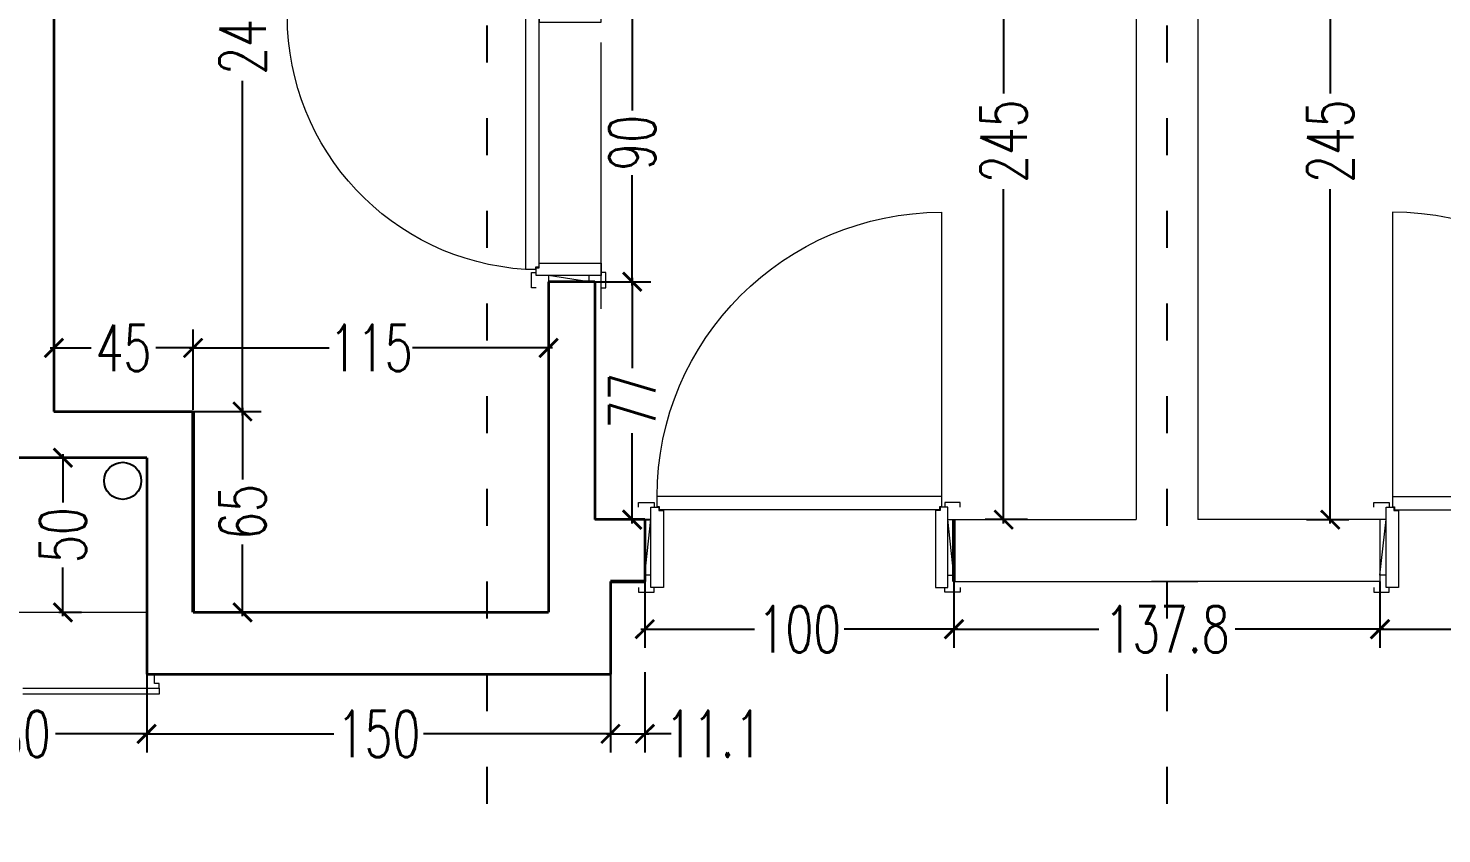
# Model space of a CAD drawing. Header units: centimetres. Extents: x -3207095 to 15275363, y -32656 to 4798027.
# Drawn here: x 693680.1 to 694137.2, y 4471626.1 to 4471886.9 of the extents above; entities that cross this region are included whole.
import ezdxf

# ---------------------------------------------------------------- set-up
doc = ezdxf.new("R2010")
doc.units = ezdxf.units.CM
doc.linetypes.add('ACAD_ISO03W100', pattern=[30, 12, -18])
doc.linetypes.add('DUZ', pattern=[500, 500])
doc.layers.get('0').update_dxf_attribs({"color": 1, "linetype": 'DUZ'})
doc.layers.add('DIM', color=1, linetype='DUZ')
doc.layers.add('TESİSAT', color=57, linetype='Continuous')
for name, color, linetype, lineweight in [('DUV', 220, 'Continuous', 50), ('DUVAR', 7, 'Continuous', 35), ('iç duvar', 7, 'Continuous', 50), ('KAPEN', 151, 'Continuous', 9)]:
    doc.layers.add(name, color=color, linetype=linetype, lineweight=lineweight)
doc.styles.add('DIM', font='ROMANSTW.SHX', dxfattribs={"width": 0.7})
doc.dimstyles.new('1_100', dxfattribs={"dimtxt": 15, "dimasz": 6, "dimexe": 6, "dimexo": 0, "dimgap": 2, "dimtad": 0, "dimdec": 1, "dimzin": 11, "dimdsep": 46, "dimtxsty": 'DIM', "dimblk": 'ARCHTICK', "dimcen": 3, "dimdle": 1.25, "dimclrt": 2, "dimadec": 0, "dimazin": 0, "dimtfac": 1.25, "dimtdec": 1, "dimtix": 1, "dimtofl": 0, "dimtmove": 1, "dimatfit": 3, "dimldrblk": 'ARCHTICK', "dimfxl": 20, "dimfxlon": 1, "dimtolj": 1, "dimtzin": 0, "dimarcsym": 0})

# ---------------------------------------------------------------- blocks, each defined once
blk = doc.blocks.new('new block')
at = {"layer": 'KAPEN'}
for p, q in [((105202.0528, 48261.8596), (105202.0198, 48261.8596)), ((105202.0528, 48261.8526), (105202.0528, 48261.8596)), ((105202.0628, 48261.8526), (105202.0528, 48261.8526)), ((105202.0628, 48261.0466), (105202.0628, 48261.8526)), ((105202.0528, 48261.0466), (105202.0628, 48261.0466)), ((105202.0528, 48261.0396), (105202.0528, 48261.0466)), ((105201.2498, 48261.0396), (105202.0528, 48261.0396))]:
    blk.add_line(p, q, dxfattribs=at)
for points in [[(105202.0548, 48261.9196), (105202.0398, 48261.9196), (105202.0398, 48261.8696), (105202.0548, 48261.8696)], [(105202.2648, 48261.9196), (105202.2798, 48261.9196), (105202.2798, 48261.8696), (105202.2648, 48261.8696)], [(105202.2248, 48261.8796), (105202.2248, 48261.8996), (105202.0948, 48261.8796), (105202.0948, 48261.8996)], [(105202.0198, 48261.0396), (105202.0198, 48261.8596)], [(105202.0548, 48260.9796), (105202.0398, 48260.9796), (105202.0398, 48261.0296), (105202.0548, 48261.0296)], [(105202.2248, 48261.0196), (105202.2248, 48260.9996), (105202.0948, 48261.0196), (105202.0948, 48260.9996)], [(105202.2648, 48260.9796), (105202.2798, 48260.9796), (105202.2798, 48261.0296), (105202.2648, 48261.0296)]]:
    blk.add_lwpolyline(points, dxfattribs=at)
for points in [[(105202.0548, 48261.8796), (105202.0548, 48261.8546), (105202.0648, 48261.8546), (105202.0648, 48261.8396), (105202.2648, 48261.8396), (105202.2648, 48261.8796)], [(105202.0548, 48261.0196), (105202.0548, 48261.0446), (105202.0648, 48261.0446), (105202.0648, 48261.0596), (105202.2648, 48261.0596), (105202.2648, 48261.0196)]]:
    blk.add_lwpolyline(points, close=True, dxfattribs=at)
blk.add_arc((105202.0715, 48261.0396), 0.8216, 93.6023, 180, dxfattribs=at)
blk = doc.blocks.new('K210')
for p, q in [((0.04, 0.985), (0.04, 0.032)), ((0.96, 0.032), (0.96, 0.065)), ((0.04, 0.032), (0.047, 0.032)), ((0.047, 0.032), (0.047, 0.022)), ((0.047, 0.022), (0.953, 0.022)), ((0.953, 0.032), (0.96, 0.032)), ((0.953, 0.022), (0.953, 0.032))]:
    blk.add_line(p, q)
for points in [[(0.04, 0.065), (0.96, 0.065)], [(-0.02, 0.03), (-0.02, 0.045), (0.03, 0.045), (0.03, 0.03)], [(1.02, 0.03), (1.02, 0.045), (0.97, 0.045), (0.97, 0.03)], [(0.02, -0.19), (0, -0.19), (0.02, -0.01), (0, -0.01)], [(0.98, -0.19), (1, -0.19), (0.98, -0.01), (1, -0.01)], [(-0.02, -0.23), (-0.02, -0.245), (0.03, -0.245), (0.03, -0.23)], [(1.02, -0.23), (1.02, -0.245), (0.97, -0.245), (0.97, -0.23)]]:
    blk.add_lwpolyline(points)
for points in [[(0.02, 0.03), (0.045, 0.03), (0.045, 0.02), (0.06, 0.02), (0.06, -0.23), (0.02, -0.23)], [(0.98, 0.03), (0.955, 0.03), (0.955, 0.02), (0.94, 0.02), (0.94, -0.23), (0.98, -0.23)]]:
    blk.add_lwpolyline(points, close=True)
blk.add_arc((0.04, 0.065), 0.92, 0, 90)
blk = doc.blocks.new('_ArchTick')
at = {"color": 0, "linetype": 'ByBlock', "const_width": 0.15}
blk.add_lwpolyline([(-0.5, -0.5), (0.5, 0.5)], dxfattribs=at)
blk = doc.blocks.new('*D1400')
at = {"layer": 'Defpoints', "color": 0, "linetype": 'Continuous', "lineweight": 5, "transparency": 16777216}
for p in [(693638.37, 4471677.8), (693718.37, 4471677.8), (693718.37, 4471658.45)]:
    blk.add_point(p, dxfattribs=at)
at = {"layer": 'DIM', "color": 0, "linetype": 'Continuous', "lineweight": -2, "transparency": 16777216}
for p, q in [((693638.37, 4471677.8), (693638.37, 4471652.45)), ((693718.37, 4471677.8), (693718.37, 4471652.45)), ((693637.12, 4471658.45), (693667.87, 4471658.45)), ((693719.62, 4471658.45), (693688.87, 4471658.45))]:
    blk.add_line(p, q, dxfattribs=at)
at = {"layer": 'DIM', "color": 0, "linetype": 'Continuous', "lineweight": -2, "transparency": 16777216, "xscale": 6, "yscale": 6, "zscale": 6, "rotation": 180}
blk.add_blockref('_ArchTick', (693638.37, 4471658.45), dxfattribs=at)
at = {"layer": 'DIM', "color": 0, "linetype": 'Continuous', "lineweight": -2, "transparency": 16777216, "xscale": 6, "yscale": 6, "zscale": 6}
blk.add_blockref('_ArchTick', (693718.37, 4471658.45), dxfattribs=at)
at = {"layer": 'DIM', "color": 2, "linetype": 'Continuous', "lineweight": 5, "transparency": 16777216, "insert": (693678.37, 4471658.45), "char_height": 15, "attachment_point": 5, "style": 'DIM'}
blk.add_mtext('\\A1;80', dxfattribs=at)
blk = doc.blocks.new('*D1401')
at = {"layer": 'Defpoints', "color": 0, "linetype": 'Continuous', "lineweight": 5, "transparency": 16777216}
for p in [(693718.37, 4471677.8), (693868.37, 4471677.8), (693868.37, 4471658.45)]:
    blk.add_point(p, dxfattribs=at)
at = {"layer": 'DIM', "color": 0, "linetype": 'Continuous', "lineweight": -2, "transparency": 16777216}
for p, q in [((693718.37, 4471677.8), (693718.37, 4471652.45)), ((693868.37, 4471677.8), (693868.37, 4471652.45)), ((693717.12, 4471658.45), (693778.87, 4471658.45)), ((693869.62, 4471658.45), (693807.87, 4471658.45))]:
    blk.add_line(p, q, dxfattribs=at)
at = {"layer": 'DIM', "color": 0, "linetype": 'Continuous', "lineweight": -2, "transparency": 16777216, "xscale": 6, "yscale": 6, "zscale": 6, "rotation": 180}
blk.add_blockref('_ArchTick', (693718.37, 4471658.45), dxfattribs=at)
at = {"layer": 'DIM', "color": 0, "linetype": 'Continuous', "lineweight": -2, "transparency": 16777216, "xscale": 6, "yscale": 6, "zscale": 6}
blk.add_blockref('_ArchTick', (693868.37, 4471658.45), dxfattribs=at)
at = {"layer": 'DIM', "color": 2, "linetype": 'Continuous', "lineweight": 5, "transparency": 16777216, "insert": (693793.37, 4471658.45), "char_height": 15, "attachment_point": 5, "style": 'DIM'}
blk.add_mtext('\\A1;150', dxfattribs=at)
blk = doc.blocks.new('*D1405')
at = {"layer": 'Defpoints', "color": 0, "linetype": 'Continuous', "lineweight": 5, "transparency": 16777216}
for p in [(693689.98, 4471747.8), (693691.28, 4471747.8), (693689.98, 4471697.8)]:
    blk.add_point(p, dxfattribs=at)
at = {"layer": 'DIM', "color": 0, "linetype": 'Continuous', "lineweight": -2, "transparency": 16777216}
for p, q in [((693691.28, 4471749.05), (693691.28, 4471733.3)), ((693689.98, 4471747.8), (693697.28, 4471747.8)), ((693691.28, 4471696.55), (693691.28, 4471712.3)), ((693689.98, 4471697.8), (693697.28, 4471697.8))]:
    blk.add_line(p, q, dxfattribs=at)
at = {"layer": 'DIM', "color": 0, "linetype": 'Continuous', "lineweight": -2, "transparency": 16777216, "xscale": 6, "yscale": 6, "zscale": 6}
for p, rotation in [((693691.28, 4471747.8), 90), ((693691.28, 4471697.8), 270)]:
    blk.add_blockref('_ArchTick', p, dxfattribs=dict(at, rotation=rotation))
at = {"layer": 'DIM', "color": 2, "linetype": 'Continuous', "lineweight": 5, "transparency": 16777216, "insert": (693691.28, 4471722.8), "char_height": 15, "attachment_point": 5, "rotation": 90, "style": 'DIM'}
blk.add_mtext('\\A1;50', dxfattribs=at)
blk = doc.blocks.new('*D1422')
at = {"layer": 'Defpoints', "color": 0, "linetype": 'Continuous', "lineweight": 5, "transparency": 16777216}
for p in [(693995.54, 4471972.8), (694003.23, 4471972.8), (694003.23, 4471727.8)]:
    blk.add_point(p, dxfattribs=at)
at = {"layer": 'DIM', "color": 0, "linetype": 'Continuous', "lineweight": -2, "transparency": 16777216}
for p, q in [((694003.23, 4471972.8), (693989.54, 4471972.8)), ((693995.54, 4471974.05), (693995.54, 4471865.8)), ((693995.54, 4471726.55), (693995.54, 4471834.8)), ((694003.23, 4471727.8), (693989.54, 4471727.8))]:
    blk.add_line(p, q, dxfattribs=at)
at = {"layer": 'DIM', "color": 0, "linetype": 'Continuous', "lineweight": -2, "transparency": 16777216, "xscale": 6, "yscale": 6, "zscale": 6}
for p, rotation in [((693995.54, 4471972.8), 90), ((693995.54, 4471727.8), 270)]:
    blk.add_blockref('_ArchTick', p, dxfattribs=dict(at, rotation=rotation))
at = {"layer": 'DIM', "color": 2, "linetype": 'Continuous', "lineweight": 5, "transparency": 16777216, "insert": (693995.54, 4471850.3), "char_height": 15, "attachment_point": 5, "rotation": 90, "style": 'DIM'}
blk.add_mtext('\\A1;245', dxfattribs=at)
blk = doc.blocks.new('*D1427')
at = {"layer": 'Defpoints', "color": 0, "linetype": 'Continuous', "lineweight": 5, "transparency": 16777216}
for p in [(693863.37, 4471804.8), (693875.41, 4471804.8), (693863.37, 4471727.8)]:
    blk.add_point(p, dxfattribs=at)
at = {"layer": 'DIM', "color": 0, "linetype": 'Continuous', "lineweight": -2, "transparency": 16777216}
for p, q in [((693863.37, 4471804.8), (693881.41, 4471804.8)), ((693875.41, 4471806.05), (693875.41, 4471776.8)), ((693875.41, 4471726.55), (693875.41, 4471755.8)), ((693863.37, 4471727.8), (693881.41, 4471727.8))]:
    blk.add_line(p, q, dxfattribs=at)
at = {"layer": 'DIM', "color": 0, "linetype": 'Continuous', "lineweight": -2, "transparency": 16777216, "xscale": 6, "yscale": 6, "zscale": 6}
for p, rotation in [((693875.41, 4471804.8), 90), ((693875.41, 4471727.8), 270)]:
    blk.add_blockref('_ArchTick', p, dxfattribs=dict(at, rotation=rotation))
at = {"layer": 'DIM', "color": 2, "linetype": 'Continuous', "lineweight": 5, "transparency": 16777216, "insert": (693875.41, 4471766.3), "char_height": 15, "attachment_point": 5, "rotation": 90, "style": 'DIM'}
blk.add_mtext('\\A1;77', dxfattribs=at)
blk = doc.blocks.new('*D1428')
at = {"layer": 'Defpoints', "color": 0, "linetype": 'Continuous', "lineweight": 5, "transparency": 16777216}
for p in [(693863.37, 4471894.8), (693875.41, 4471894.8), (693863.37, 4471804.8)]:
    blk.add_point(p, dxfattribs=at)
at = {"layer": 'DIM', "color": 0, "linetype": 'Continuous', "lineweight": -2, "transparency": 16777216}
for p, q in [((693875.41, 4471896.05), (693875.41, 4471860.3)), ((693863.37, 4471894.8), (693881.41, 4471894.8)), ((693875.41, 4471803.55), (693875.41, 4471839.3)), ((693863.37, 4471804.8), (693881.41, 4471804.8))]:
    blk.add_line(p, q, dxfattribs=at)
at = {"layer": 'DIM', "color": 0, "linetype": 'Continuous', "lineweight": -2, "transparency": 16777216, "xscale": 6, "yscale": 6, "zscale": 6}
for p, rotation in [((693875.41, 4471894.8), 90), ((693875.41, 4471804.8), 270)]:
    blk.add_blockref('_ArchTick', p, dxfattribs=dict(at, rotation=rotation))
at = {"layer": 'DIM', "color": 2, "linetype": 'Continuous', "lineweight": 5, "transparency": 16777216, "insert": (693875.41, 4471849.8), "char_height": 15, "attachment_point": 5, "rotation": 90, "style": 'DIM'}
blk.add_mtext('\\A1;90', dxfattribs=at)
blk = doc.blocks.new('*D1435')
at = {"layer": 'Defpoints', "color": 0, "linetype": 'Continuous', "lineweight": 5, "transparency": 16777216}
for p in [(694093.51, 4471972.8), (694101.19, 4471972.8), (694093.51, 4471727.8)]:
    blk.add_point(p, dxfattribs=at)
at = {"layer": 'DIM', "color": 0, "linetype": 'Continuous', "lineweight": -2, "transparency": 16777216}
for p, q in [((694093.51, 4471972.8), (694107.19, 4471972.8)), ((694101.19, 4471974.05), (694101.19, 4471865.8)), ((694101.19, 4471726.55), (694101.19, 4471834.8)), ((694093.51, 4471727.8), (694107.19, 4471727.8))]:
    blk.add_line(p, q, dxfattribs=at)
at = {"layer": 'DIM', "color": 0, "linetype": 'Continuous', "lineweight": -2, "transparency": 16777216, "xscale": 6, "yscale": 6, "zscale": 6}
for p, rotation in [((694101.19, 4471972.8), 90), ((694101.19, 4471727.8), 270)]:
    blk.add_blockref('_ArchTick', p, dxfattribs=dict(at, rotation=rotation))
at = {"layer": 'DIM', "color": 2, "linetype": 'Continuous', "lineweight": 5, "transparency": 16777216, "insert": (694101.19, 4471850.3), "char_height": 15, "attachment_point": 5, "rotation": 90, "style": 'DIM'}
blk.add_mtext('\\A1;245', dxfattribs=at)
blk = doc.blocks.new('*D1548')
at = {"layer": 'Defpoints', "color": 0, "linetype": 'Continuous', "lineweight": 5, "transparency": 16777216}
for p in [(693868.37, 4471686.15), (693879.48, 4471686.35), (693879.48, 4471658.45)]:
    blk.add_point(p, dxfattribs=at)
at = {"layer": 'DIM', "color": 0, "linetype": 'Continuous', "lineweight": -2, "transparency": 16777216}
for p, q in [((693868.37, 4471678.45), (693868.37, 4471652.45)), ((693879.48, 4471678.45), (693879.48, 4471652.45)), ((693867.12, 4471658.45), (693880.73, 4471658.45)), ((693888.01, 4471658.45), (693879.48, 4471658.45))]:
    blk.add_line(p, q, dxfattribs=at)
at = {"layer": 'DIM', "color": 0, "linetype": 'Continuous', "lineweight": -2, "transparency": 16777216, "xscale": 6, "yscale": 6, "zscale": 6, "rotation": 180}
blk.add_blockref('_ArchTick', (693868.37, 4471658.45), dxfattribs=at)
at = {"layer": 'DIM', "color": 0, "linetype": 'Continuous', "lineweight": -2, "transparency": 16777216, "xscale": 6, "yscale": 6, "zscale": 6}
blk.add_blockref('_ArchTick', (693879.48, 4471658.45), dxfattribs=at)
at = {"layer": 'DIM', "color": 2, "linetype": 'Continuous', "lineweight": 5, "transparency": 16777216, "insert": (693901.76, 4471658.45), "char_height": 15, "attachment_point": 5, "style": 'DIM'}
blk.add_mtext('\\A1;11.1', dxfattribs=at)
blk = doc.blocks.new('*D1549')
at = {"layer": 'Defpoints', "color": 0, "linetype": 'Continuous', "lineweight": 5, "transparency": 16777216}
for p in [(693979.48, 4471707.8), (694117.26, 4471707.8), (693979.48, 4471692.35)]:
    blk.add_point(p, dxfattribs=at)
at = {"layer": 'DIM', "color": 0, "linetype": 'Continuous', "lineweight": -2, "transparency": 16777216}
for p, q in [((693979.48, 4471707.8), (693979.48, 4471686.35)), ((694117.26, 4471707.8), (694117.26, 4471686.35)), ((693978.23, 4471692.35), (694026.37, 4471692.35)), ((694118.51, 4471692.35), (694070.37, 4471692.35))]:
    blk.add_line(p, q, dxfattribs=at)
at = {"layer": 'DIM', "color": 0, "linetype": 'Continuous', "lineweight": -2, "transparency": 16777216, "xscale": 6, "yscale": 6, "zscale": 6, "rotation": 180}
blk.add_blockref('_ArchTick', (693979.48, 4471692.35), dxfattribs=at)
at = {"layer": 'DIM', "color": 0, "linetype": 'Continuous', "lineweight": -2, "transparency": 16777216, "xscale": 6, "yscale": 6, "zscale": 6}
blk.add_blockref('_ArchTick', (694117.26, 4471692.35), dxfattribs=at)
at = {"layer": 'DIM', "color": 2, "linetype": 'Continuous', "lineweight": 5, "transparency": 16777216, "insert": (694048.37, 4471692.35), "char_height": 15, "attachment_point": 5, "style": 'DIM'}
blk.add_mtext('\\A1;137.8', dxfattribs=at)
blk = doc.blocks.new('*D1550')
at = {"layer": 'Defpoints', "color": 0, "linetype": 'Continuous', "lineweight": 5, "transparency": 16777216}
for p in [(693879.48, 4471707.8), (693979.48, 4471707.8), (693879.48, 4471692.35)]:
    blk.add_point(p, dxfattribs=at)
at = {"layer": 'DIM', "color": 0, "linetype": 'Continuous', "lineweight": -2, "transparency": 16777216}
for p, q in [((693879.48, 4471707.8), (693879.48, 4471686.35)), ((693979.48, 4471707.8), (693979.48, 4471686.35)), ((693878.23, 4471692.35), (693914.98, 4471692.35)), ((693980.73, 4471692.35), (693943.98, 4471692.35))]:
    blk.add_line(p, q, dxfattribs=at)
at = {"layer": 'DIM', "color": 0, "linetype": 'Continuous', "lineweight": -2, "transparency": 16777216, "xscale": 6, "yscale": 6, "zscale": 6, "rotation": 180}
blk.add_blockref('_ArchTick', (693879.48, 4471692.35), dxfattribs=at)
at = {"layer": 'DIM', "color": 0, "linetype": 'Continuous', "lineweight": -2, "transparency": 16777216, "xscale": 6, "yscale": 6, "zscale": 6}
blk.add_blockref('_ArchTick', (693979.48, 4471692.35), dxfattribs=at)
at = {"layer": 'DIM', "color": 2, "linetype": 'Continuous', "lineweight": 5, "transparency": 16777216, "insert": (693929.48, 4471692.35), "char_height": 15, "attachment_point": 5, "style": 'DIM'}
blk.add_mtext('\\A1;100', dxfattribs=at)
blk = doc.blocks.new('*D1552')
at = {"layer": 'Defpoints', "color": 0, "linetype": 'Continuous', "lineweight": 5, "transparency": 16777216}
for p in [(694117.26, 4471707.8), (694217.26, 4471707.8), (694217.26, 4471692.35)]:
    blk.add_point(p, dxfattribs=at)
at = {"layer": 'DIM', "color": 0, "linetype": 'Continuous', "lineweight": -2, "transparency": 16777216}
for p, q in [((694117.26, 4471707.8), (694117.26, 4471686.35)), ((694217.26, 4471707.8), (694217.26, 4471686.35)), ((694116.01, 4471692.35), (694152.76, 4471692.35)), ((694218.51, 4471692.35), (694181.76, 4471692.35))]:
    blk.add_line(p, q, dxfattribs=at)
at = {"layer": 'DIM', "color": 0, "linetype": 'Continuous', "lineweight": -2, "transparency": 16777216, "xscale": 6, "yscale": 6, "zscale": 6, "rotation": 180}
blk.add_blockref('_ArchTick', (694117.26, 4471692.35), dxfattribs=at)
at = {"layer": 'DIM', "color": 0, "linetype": 'Continuous', "lineweight": -2, "transparency": 16777216, "xscale": 6, "yscale": 6, "zscale": 6}
blk.add_blockref('_ArchTick', (694217.26, 4471692.35), dxfattribs=at)
at = {"layer": 'DIM', "color": 2, "linetype": 'Continuous', "lineweight": 5, "transparency": 16777216, "insert": (694167.26, 4471692.35), "char_height": 15, "attachment_point": 5, "style": 'DIM'}
blk.add_mtext('\\A1;100', dxfattribs=at)
blk = doc.blocks.new('*D1595')
at = {"layer": 'Defpoints', "color": 0, "linetype": 'Continuous', "lineweight": 5, "transparency": 16777216}
for p in [(693733.37, 4471783.39), (693688.37, 4471762.8), (693733.37, 4471762.8)]:
    blk.add_point(p, dxfattribs=at)
at = {"layer": 'DIM', "color": 0, "linetype": 'Continuous', "lineweight": -2, "transparency": 16777216}
for p, q in [((693688.37, 4471763.39), (693688.37, 4471789.39)), ((693733.37, 4471763.39), (693733.37, 4471789.39)), ((693687.12, 4471783.39), (693700.37, 4471783.39)), ((693734.62, 4471783.39), (693721.37, 4471783.39))]:
    blk.add_line(p, q, dxfattribs=at)
at = {"layer": 'DIM', "color": 0, "linetype": 'Continuous', "lineweight": -2, "transparency": 16777216, "xscale": 6, "yscale": 6, "zscale": 6, "rotation": 180}
blk.add_blockref('_ArchTick', (693688.37, 4471783.39), dxfattribs=at)
at = {"layer": 'DIM', "color": 0, "linetype": 'Continuous', "lineweight": -2, "transparency": 16777216, "xscale": 6, "yscale": 6, "zscale": 6}
blk.add_blockref('_ArchTick', (693733.37, 4471783.39), dxfattribs=at)
at = {"layer": 'DIM', "color": 2, "linetype": 'Continuous', "lineweight": 5, "transparency": 16777216, "insert": (693710.87, 4471783.39), "char_height": 15, "attachment_point": 5, "style": 'DIM'}
blk.add_mtext('\\A1;45', dxfattribs=at)
blk = doc.blocks.new('*D1596')
at = {"layer": 'Defpoints', "color": 0, "linetype": 'Continuous', "lineweight": 5, "transparency": 16777216}
for p in [(693848.37, 4471783.39), (693733.37, 4471762.8), (693848.37, 4471762.8)]:
    blk.add_point(p, dxfattribs=at)
at = {"layer": 'DIM', "color": 0, "linetype": 'Continuous', "lineweight": -2, "transparency": 16777216}
for p, q in [((693733.37, 4471763.39), (693733.37, 4471789.39)), ((693848.37, 4471763.39), (693848.37, 4471789.39)), ((693732.12, 4471783.39), (693777.37, 4471783.39)), ((693849.62, 4471783.39), (693804.37, 4471783.39))]:
    blk.add_line(p, q, dxfattribs=at)
at = {"layer": 'DIM', "color": 0, "linetype": 'Continuous', "lineweight": -2, "transparency": 16777216, "xscale": 6, "yscale": 6, "zscale": 6, "rotation": 180}
blk.add_blockref('_ArchTick', (693733.37, 4471783.39), dxfattribs=at)
at = {"layer": 'DIM', "color": 0, "linetype": 'Continuous', "lineweight": -2, "transparency": 16777216, "xscale": 6, "yscale": 6, "zscale": 6}
blk.add_blockref('_ArchTick', (693848.37, 4471783.39), dxfattribs=at)
at = {"layer": 'DIM', "color": 2, "linetype": 'Continuous', "lineweight": 5, "transparency": 16777216, "insert": (693790.87, 4471783.39), "char_height": 15, "attachment_point": 5, "style": 'DIM'}
blk.add_mtext('\\A1;115', dxfattribs=at)
blk = doc.blocks.new('*D1597')
at = {"layer": 'Defpoints', "color": 0, "linetype": 'Continuous', "lineweight": 5, "transparency": 16777216}
for p in [(693733.37, 4471762.8), (693749.38, 4471762.8), (693733.37, 4471697.8)]:
    blk.add_point(p, dxfattribs=at)
at = {"layer": 'DIM', "color": 0, "linetype": 'Continuous', "lineweight": -2, "transparency": 16777216}
for p, q in [((693733.37, 4471762.8), (693755.38, 4471762.8)), ((693749.38, 4471764.05), (693749.38, 4471740.8)), ((693749.38, 4471696.55), (693749.38, 4471719.8)), ((693733.37, 4471697.8), (693755.38, 4471697.8))]:
    blk.add_line(p, q, dxfattribs=at)
at = {"layer": 'DIM', "color": 0, "linetype": 'Continuous', "lineweight": -2, "transparency": 16777216, "xscale": 6, "yscale": 6, "zscale": 6}
for p, rotation in [((693749.38, 4471762.8), 90), ((693749.38, 4471697.8), 270)]:
    blk.add_blockref('_ArchTick', p, dxfattribs=dict(at, rotation=rotation))
at = {"layer": 'DIM', "color": 2, "linetype": 'Continuous', "lineweight": 5, "transparency": 16777216, "insert": (693749.38, 4471730.3), "char_height": 15, "attachment_point": 5, "rotation": 90, "style": 'DIM'}
blk.add_mtext('\\A1;65', dxfattribs=at)
blk = doc.blocks.new('*D1598')
at = {"layer": 'Defpoints', "color": 0, "linetype": 'Continuous', "lineweight": 5, "transparency": 16777216}
for p in [(693733.37, 4472007.8), (693749.38, 4472007.8), (693733.37, 4471762.8)]:
    blk.add_point(p, dxfattribs=at)
at = {"layer": 'DIM', "color": 0, "linetype": 'Continuous', "lineweight": -2, "transparency": 16777216}
for p, q in [((693733.37, 4472007.8), (693755.38, 4472007.8)), ((693749.38, 4472009.05), (693749.38, 4471900.8)), ((693749.38, 4471761.55), (693749.38, 4471869.8)), ((693733.37, 4471762.8), (693755.38, 4471762.8))]:
    blk.add_line(p, q, dxfattribs=at)
at = {"layer": 'DIM', "color": 0, "linetype": 'Continuous', "lineweight": -2, "transparency": 16777216, "xscale": 6, "yscale": 6, "zscale": 6}
for p, rotation in [((693749.38, 4472007.8), 90), ((693749.38, 4471762.8), 270)]:
    blk.add_blockref('_ArchTick', p, dxfattribs=dict(at, rotation=rotation))
at = {"layer": 'DIM', "color": 2, "linetype": 'Continuous', "lineweight": 5, "transparency": 16777216, "insert": (693749.38, 4471885.3), "char_height": 15, "attachment_point": 5, "rotation": 90, "style": 'DIM'}
blk.add_mtext('\\A1;245', dxfattribs=at)

msp = doc.modelspace()

# ---------------------------------------------------------------- linework, layer by layer
at = {"color": 232, "linetype": 'ACAD_ISO03W100'}
for p, q in [((693828.37, 4472637.8), (693828.37, 4469507.8)), ((694048.37, 4472637.8), (694048.37, 4469507.8))]:
    msp.add_line(p, q, dxfattribs=at)
at = {"layer": 'DUV'}
for p, q in [((693733.37, 4471762.8), (693733.37, 4471697.8)), ((693979.48, 4471727.8), (693979.48, 4471707.8)), ((693879.48, 4471707.8), (693868.37, 4471707.8))]:
    msp.add_line(p, q, dxfattribs=at)
at = {"layer": 'DUVAR'}
for p, q in [((693688.37, 4472007.8), (693688.37, 4471762.8)), ((693848.37, 4471804.8), (693848.37, 4471697.8)), ((693863.37, 4471804.8), (693848.37, 4471804.8)), ((693863.37, 4471804.8), (693863.37, 4471727.8)), ((693688.37, 4471762.8), (693733.37, 4471762.8)), ((693733.37, 4471762.8), (693733.37, 4471697.8)), ((693718.37, 4471747.8), (693638.37, 4471747.8)), ((693718.37, 4471747.8), (693718.37, 4471677.8)), ((693879.48, 4471727.8), (693863.37, 4471727.8)), ((693879.48, 4471727.8), (693879.48, 4471707.8)), ((693868.37, 4471707.8), (693868.37, 4471677.8)), ((693868.37, 4471707.8), (693879.48, 4471707.8)), ((693733.37, 4471697.8), (693848.37, 4471697.8)), ((693718.37, 4471677.8), (693868.37, 4471677.8))]:
    msp.add_line(p, q, dxfattribs=at)
at = {"layer": 'iç duvar', "color": 7, "lineweight": 18}
for p, q in [((694038.37, 4471972.8), (694038.37, 4471727.8)), ((694058.37, 4471972.8), (694058.37, 4471727.8)), ((693979.48, 4471727.8), (694038.37, 4471727.8)), ((694117.26, 4471727.8), (694058.37, 4471727.8)), ((694117.26, 4471727.8), (694117.26, 4471707.8)), ((693979.48, 4471707.8), (694058.37, 4471707.8)), ((694117.26, 4471707.8), (694043.37, 4471707.8))]:
    msp.add_line(p, q, dxfattribs=at)
at = {"layer": 'KAPEN'}
for p, q in [((693865.37, 4471796.06), (693865.37, 4471882.26)), ((693638.37, 4471697.8), (693718.37, 4471697.8))]:
    msp.add_line(p, q, dxfattribs=at)
msp.add_lwpolyline([(693718.37, 4471673.3), (693722.37, 4471673.3), (693722.37, 4471674.8), (693720.87, 4471674.8), (693720.87, 4471677.8), (693718.37, 4471677.8), (693718.37, 4471673.3)], close=True, dxfattribs=at)
msp.add_lwpolyline([(693718.37, 4471673.3), (693722.37, 4471673.3), (693722.37, 4471674.8), (693720.87, 4471674.8), (693720.87, 4471677.8), (693718.37, 4471677.8), (693718.37, 4471673.3)], close=True, dxfattribs=at)
msp.add_lwpolyline([(693678.37, 4471673.3), (693722.37, 4471673.3), (693722.37, 4471671.3), (693678.37, 4471671.3)], dxfattribs=at)
at = {"layer": 'TESİSAT', "color": 8}
msp.add_circle((693710.61, 4471740.37), 6, dxfattribs=at)

# ---------------------------------------------------------------- block references
at = {"xscale": -100, "yscale": 100, "zscale": 100, "rotation": 180}
msp.add_blockref('new block', (-9826361.12, 9297994.76), dxfattribs=at)
at = {"layer": 'KAPEN', "yscale": 100, "zscale": 100}
for p, xscale in [((693979.48, 4471728.8), -100), ((694117.26, 4471728.8), 100)]:
    msp.add_blockref('K210', p, dxfattribs=dict(at, xscale=xscale))

# ---------------------------------------------------------------- dimensions: what is measured, and where the dimension line sits
at = {"layer": 'DIM', "linetype": 'Continuous', "lineweight": 5}
for base, p1, p2, angle, picture, middle in [((693749.38, 4472007.8), (693733.37, 4471762.8), (693733.37, 4472007.8), 90, '*D1598', (693749.38, 4471885.3)), ((693995.54, 4471972.8), (694003.23, 4471727.8), (694003.23, 4471972.8), 90, '*D1422', (693995.54, 4471850.3)), ((694101.19, 4471972.8), (694093.51, 4471727.8), (694093.51, 4471972.8), 90, '*D1435', (694101.19, 4471850.3)), ((693875.41, 4471894.8), (693863.37, 4471804.8), (693863.37, 4471894.8), 90, '*D1428', (693875.41, 4471849.8)), ((693875.41, 4471804.8), (693863.37, 4471727.8), (693863.37, 4471804.8), 90, '*D1427', (693875.41, 4471766.3)), ((693733.37, 4471783.39), (693688.37, 4471762.8), (693733.37, 4471762.8), 180, '*D1595', (693710.87, 4471783.39)), ((693848.37, 4471783.39), (693733.37, 4471762.8), (693848.37, 4471762.8), 180, '*D1596', (693790.87, 4471783.39)), ((693749.38, 4471762.8), (693733.37, 4471697.8), (693733.37, 4471762.8), 90, '*D1597', (693749.38, 4471730.3)), ((693691.28, 4471747.8), (693689.98, 4471697.8), (693689.98, 4471747.8), 90, '*D1405', (693691.28, 4471722.8)), ((693879.48, 4471692.35), (693979.48, 4471707.8), (693879.48, 4471707.8), 180, '*D1550', (693929.48, 4471692.35)), ((693979.48, 4471692.35), (694117.26, 4471707.8), (693979.48, 4471707.8), 180, '*D1549', (694048.37, 4471692.35)), ((694217.26, 4471692.35), (694117.26, 4471707.8), (694217.26, 4471707.8), 0, '*D1552', (694167.26, 4471692.35))]:
    dim = msp.add_linear_dim(base=base, p1=p1, p2=p2, angle=angle, dimstyle='1_100', dxfattribs=at)
    dim.commit()
    dim.dimension.update_dxf_attribs({"geometry": picture, "text_midpoint": middle})
dim = msp.add_linear_dim(base=(693879.48, 4471658.45), p1=(693868.37, 4471686.15), p2=(693879.48, 4471686.35), angle=180, dimstyle='1_100', dxfattribs=at)
dim.commit()
dim.dimension.update_dxf_attribs({"geometry": '*D1548', "text_midpoint": (693901.76, 4471658.45), "dimtype": 160})
for base, p1, p2, picture, middle in [((693718.37, 4471658.45), (693638.37, 4471677.8), (693718.37, 4471677.8), '*D1400', (693678.37, 4471658.45)), ((693868.37, 4471658.45), (693718.37, 4471677.8), (693868.37, 4471677.8), '*D1401', (693793.37, 4471658.45))]:
    dim = msp.add_linear_dim(base=base, p1=p1, p2=p2, dimstyle='1_100', dxfattribs=at)
    dim.commit()
    dim.dimension.update_dxf_attribs({"geometry": picture, "text_midpoint": middle})

doc.saveas('drawing.dxf')
